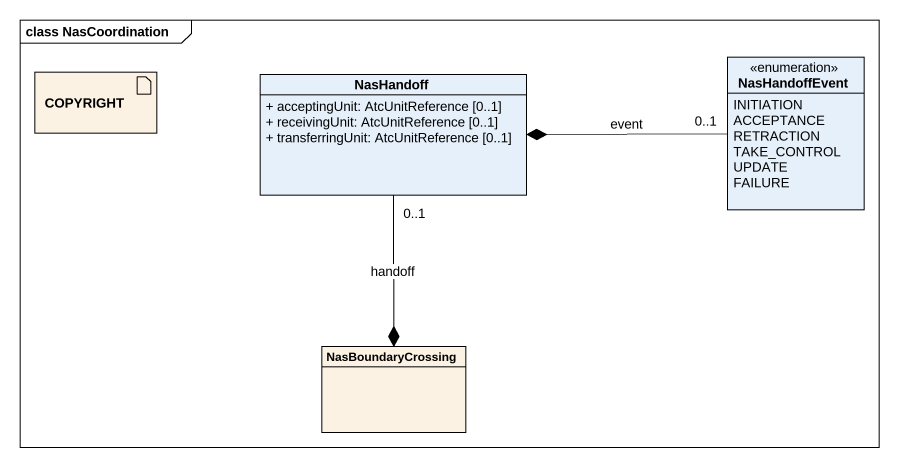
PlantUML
@startuml
mainframe class NasCoordination
allowmixing
hide circle
hide empty members
skinparam classAttributeIconSize 0
enum NasHandoffEvent {
  INITIATION
  ACCEPTANCE
  RETRACTION
  TAKE_CONTROL
  UPDATE
  FAILURE
}
artifact COPYRIGHT #FCF2E3
class NasHandoff {
  + acceptingUnit: AtcUnitReference [0..1]
  + receivingUnit: AtcUnitReference [0..1]
  + transferringUnit: AtcUnitReference [0..1]
}
class NasBoundaryCrossing #FCF2E3
NasHandoff *-right- "0..1" NasHandoffEvent : event
NasBoundaryCrossing *-up- "0..1" NasHandoff : handoff
@enduml
